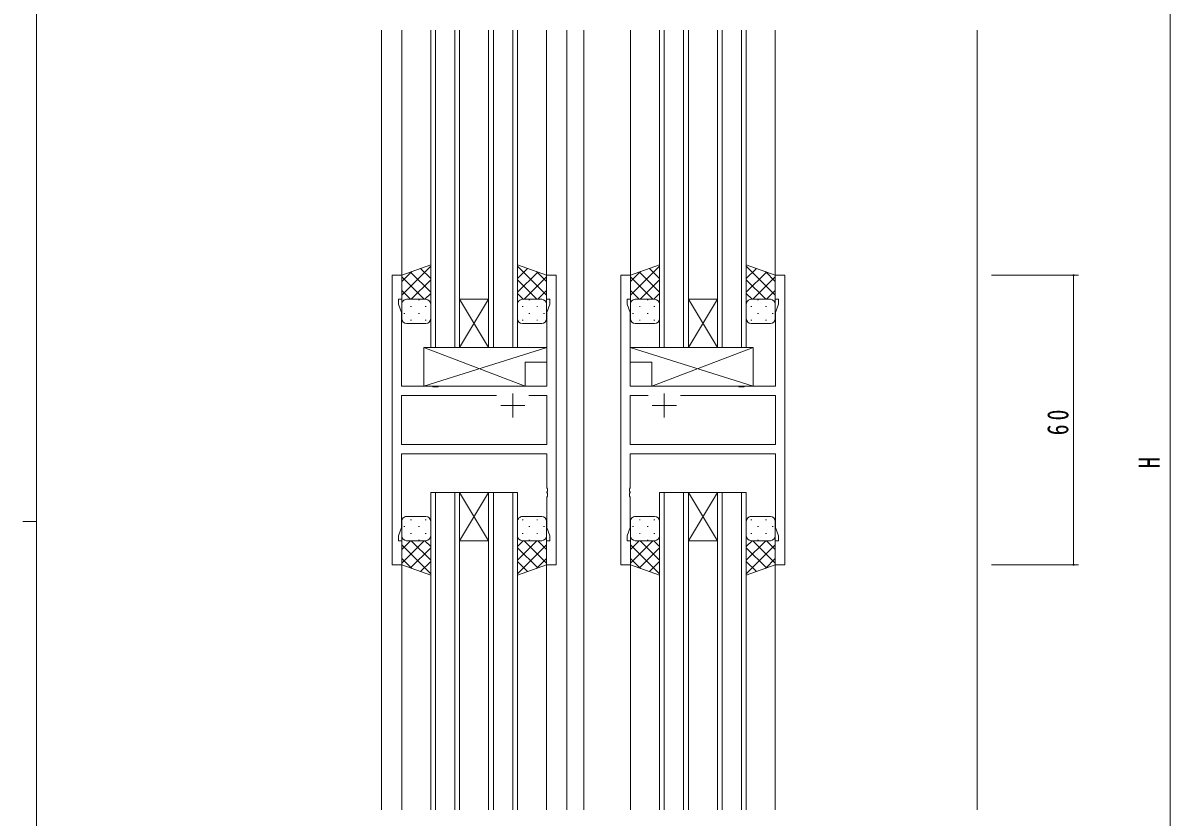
# Model space of a CAD drawing. Units: millimetres on the paper. Extents: x -397 to 397, y -282 to 282.
# Drawn here: x -396.7 to -159, y -44.4 to 120.1 of the extents above; entities that cross this region are included whole.
import ezdxf
from ezdxf.enums import TextEntityAlignment as Align

# ---------------------------------------------------------------- set-up
doc = ezdxf.new("R2010")
doc.units = ezdxf.units.MM
for name, color, linetype, lineweight in [('0-1_YKK_ZWAK', 7, 'Continuous', 18), ('0-3_YKK_11', 7, 'Continuous', 18), ('0-4_YKK_12', 2, 'Continuous', 18), ('0-6_YKK_13', 4, 'Continuous', 18), ('0-7_YKK_D', 6, 'Continuous', 18)]:
    doc.layers.add(name, color=color, linetype=linetype, lineweight=lineweight)
doc.styles.add('ＭＳ ゴシック', font='')
doc.styles.get('ＭＳ ゴシック').set_extended_font_data('MS Gothic')

msp = doc.modelspace()

# ---------------------------------------------------------------- linework, layer by layer
at = {"layer": '0-1_YKK_ZWAK'}
for p, q in [((-393.908, -245.688), (-393.908, 279.312)), ((-396.708, 16.812), (-393.908, 16.812))]:
    msp.add_line(p, q, dxfattribs=at)
at = {"layer": '0-3_YKK_11'}
for p, q in [((-318.221, 67.812), (-320.221, 67.812)), ((-320.221, 67.812), (-320.221, 7.812)), ((-318.221, 62.812), (-318.221, 67.812)), ((-286.221, 67.812), (-288.221, 67.812)), ((-288.221, 67.812), (-288.221, 62.812)), ((-286.221, 7.812), (-286.221, 67.812)), ((-272.821, 67.812), (-270.821, 67.812)), ((-272.821, 7.812), (-272.821, 67.812)), ((-270.821, 67.812), (-270.821, 62.812)), ((-240.821, 67.812), (-238.821, 67.812)), ((-240.821, 62.812), (-240.821, 67.812)), ((-238.821, 67.812), (-238.821, 7.812)), ((-318.291, 44.812), (-318.291, 60.081)), ((-288.151, 60.081), (-288.151, 44.812)), ((-270.891, 60.081), (-270.891, 44.812)), ((-240.751, 44.812), (-240.751, 60.081)), ((-318.291, 42.882), (-318.291, 32.742)), ((-298.571, 42.882), (-318.291, 42.882)), ((-298.571, 42.882), (-318.291, 42.882)), ((-310.55, 44.812), (-310.742, 44.669)), ((-288.151, 44.812), (-310.55, 44.812)), ((-295.221, 43.312), (-295.221, 38.312)), ((-288.151, 42.882), (-291.87, 42.882)), ((-288.151, 32.742), (-288.151, 42.882)), ((-270.891, 44.812), (-248.491, 44.812)), ((-270.891, 42.882), (-267.171, 42.882)), ((-270.891, 32.742), (-270.891, 42.882)), ((-263.821, 43.312), (-263.821, 38.312)), ((-260.47, 42.882), (-240.751, 42.882)), ((-260.47, 42.882), (-240.751, 42.882)), ((-247.15, 44.812), (-240.751, 44.812)), ((-240.751, 42.882), (-240.751, 32.742)), ((-297.721, 40.812), (-292.721, 40.812)), ((-261.321, 40.812), (-266.321, 40.812)), ((-318.291, 32.742), (-288.151, 32.742)), ((-240.751, 32.742), (-270.891, 32.742)), ((-318.291, 30.812), (-288.151, 30.812)), ((-318.291, 15.543), (-318.291, 30.812)), ((-288.151, 30.812), (-288.151, 23.771)), ((-270.891, 30.812), (-270.891, 23.771)), ((-240.751, 30.812), (-270.891, 30.812)), ((-240.751, 15.543), (-240.751, 30.812)), ((-288.031, 22.037), (-288.151, 21.854)), ((-288.151, 21.854), (-288.151, 15.543)), ((-288.031, 22.587), (-288.031, 22.037)), ((-271.011, 22.587), (-271.011, 22.037)), ((-271.011, 22.037), (-270.891, 21.854)), ((-270.891, 21.854), (-270.891, 15.543)), ((-318.221, 7.812), (-318.221, 12.812)), ((-288.221, 12.812), (-288.221, 7.812)), ((-270.821, 12.812), (-270.821, 7.812)), ((-240.821, 7.812), (-240.821, 12.812)), ((-320.221, 7.812), (-318.221, 7.812)), ((-288.221, 7.812), (-286.221, 7.812)), ((-270.821, 7.812), (-272.821, 7.812)), ((-238.821, 7.812), (-240.821, 7.812))]:
    msp.add_line(p, q, dxfattribs=at)
for points in [[(-318.291, 60.081), (-318.921, 61.812), (-318.921, 62.812), (-318.221, 62.812)], [(-288.221, 62.812), (-287.521, 62.812), (-287.521, 61.812), (-288.151, 60.081)], [(-270.821, 62.812), (-271.521, 62.812), (-271.521, 61.812), (-270.891, 60.081)], [(-240.751, 60.081), (-240.121, 61.812), (-240.121, 62.812), (-240.821, 62.812)], [(-310.742, 44.669), (-311.7, 44.669), (-311.891, 44.812), (-318.291, 44.812)], [(-248.491, 44.812), (-248.3, 44.669), (-247.342, 44.669), (-247.15, 44.812)], [(-288.151, 23.771), (-288.031, 23.587), (-288.031, 23.037), (-288.151, 22.854), (-288.151, 22.771), (-288.031, 22.587)], [(-270.891, 23.771), (-271.011, 23.587), (-271.011, 23.037), (-270.891, 22.854), (-270.891, 22.771), (-271.011, 22.587)], [(-318.221, 12.812), (-318.921, 12.812), (-318.921, 13.812), (-318.291, 15.543)], [(-288.151, 15.543), (-287.521, 13.812), (-287.521, 12.812), (-288.221, 12.812)], [(-270.891, 15.543), (-271.521, 13.812), (-271.521, 12.812), (-270.821, 12.812)], [(-240.821, 12.812), (-240.121, 12.812), (-240.121, 13.812), (-240.751, 15.543)]]:
    msp.add_lwpolyline(points, dxfattribs=at)
at = {"layer": '0-4_YKK_12'}
for p, q in [((-322.421, 118.562), (-322.421, -42.938)), ((-318.221, 118.562), (-318.221, 67.312)), ((-312.221, 118.562), (-312.221, 52.812)), ((-311.221, 52.812), (-311.221, 118.562)), ((-307.221, 118.562), (-307.221, 52.812)), ((-306.221, 52.812), (-306.221, 118.562)), ((-300.221, 118.562), (-300.221, 52.812)), ((-299.221, 52.812), (-299.221, 118.562)), ((-295.221, 118.562), (-295.221, 52.812)), ((-294.221, 52.812), (-294.221, 118.562)), ((-288.221, 118.562), (-288.221, 67.312)), ((-284.021, 118.562), (-284.021, -42.938)), ((-284.021, 118.562), (-284.021, -42.938)), ((-280.52, 118.562), (-280.52, -42.938)), ((-280.52, 118.562), (-280.52, -42.938)), ((-270.821, 118.562), (-270.821, 67.312)), ((-264.821, 118.562), (-264.821, 52.812)), ((-263.821, 52.812), (-263.821, 118.562)), ((-259.821, 118.562), (-259.821, 52.812)), ((-258.821, 52.812), (-258.821, 118.562)), ((-252.821, 118.562), (-252.821, 52.812)), ((-251.821, 52.812), (-251.821, 118.562)), ((-247.821, 118.562), (-247.821, 52.812)), ((-246.821, 52.812), (-246.821, 118.562)), ((-240.821, 118.562), (-240.821, 67.312)), ((-199.021, 118.562), (-199.021, -42.938)), ((-306.221, 62.812), (-300.221, 62.812)), ((-306.221, 52.812), (-300.221, 62.812)), ((-300.221, 52.812), (-306.221, 62.812)), ((-258.821, 62.812), (-252.821, 62.812)), ((-258.821, 52.812), (-252.821, 62.812)), ((-252.821, 52.812), (-258.821, 62.812)), ((-312.221, 52.812), (-306.221, 52.812)), ((-306.221, 52.812), (-300.221, 52.812)), ((-300.221, 52.812), (-294.221, 52.812)), ((-264.821, 52.812), (-258.821, 52.812)), ((-258.821, 52.812), (-252.821, 52.812)), ((-252.821, 52.812), (-246.821, 52.812)), ((-306.221, 22.812), (-312.221, 22.812)), ((-312.221, 22.812), (-312.221, -42.938)), ((-311.221, -42.938), (-311.221, 22.812)), ((-307.221, 22.812), (-307.221, -42.938)), ((-306.221, 22.812), (-300.221, 22.812)), ((-306.221, 22.812), (-300.221, 12.812)), ((-300.221, 22.812), (-306.221, 12.812)), ((-306.221, -42.938), (-306.221, 22.812)), ((-294.221, 22.812), (-300.221, 22.812)), ((-300.221, 22.812), (-300.221, -42.938)), ((-299.221, -42.938), (-299.221, 22.812)), ((-295.221, 22.812), (-295.221, -42.938)), ((-294.221, -42.938), (-294.221, 22.812)), ((-258.821, 22.812), (-264.821, 22.812)), ((-264.821, 22.812), (-264.821, -42.938)), ((-263.821, -42.938), (-263.821, 22.812)), ((-259.821, 22.812), (-259.821, -42.938)), ((-258.821, 22.812), (-252.821, 22.812)), ((-258.821, 22.812), (-252.821, 12.812)), ((-252.821, 22.812), (-258.821, 12.812)), ((-258.821, -42.938), (-258.821, 22.812)), ((-246.821, 22.812), (-252.821, 22.812)), ((-252.821, 22.812), (-252.821, -42.938)), ((-251.821, -42.938), (-251.821, 22.812)), ((-247.821, 22.812), (-247.821, -42.938)), ((-246.821, -42.938), (-246.821, 22.812)), ((-306.221, 12.812), (-300.221, 12.812)), ((-258.821, 12.812), (-252.821, 12.812)), ((-318.221, 8.312), (-318.221, -42.938)), ((-288.221, 8.312), (-288.221, -42.938)), ((-270.821, 8.312), (-270.821, -42.938)), ((-240.821, 8.312), (-240.821, -42.938))]:
    msp.add_line(p, q, dxfattribs=at)
at = {"layer": '0-6_YKK_13'}
for p, q in [((-312.221, 69.955), (-318.221, 67.812)), ((-312.221, 69.66), (-318.221, 63.66)), ((-314.304, 69.211), (-312.221, 67.128)), ((-312.221, 61.812), (-312.221, 69.955)), ((-294.221, 69.955), (-288.221, 67.812)), ((-294.221, 61.812), (-294.221, 69.955)), ((-294.221, 69.66), (-288.221, 63.66)), ((-292.138, 69.211), (-294.221, 67.128)), ((-264.821, 69.955), (-270.821, 67.812)), ((-264.821, 69.66), (-270.821, 63.66)), ((-266.904, 69.211), (-264.821, 67.128)), ((-264.821, 61.812), (-264.821, 69.955)), ((-246.821, 69.955), (-240.821, 67.812)), ((-246.821, 61.812), (-246.821, 69.955)), ((-246.821, 69.66), (-240.821, 63.66)), ((-244.738, 69.211), (-246.821, 67.128)), ((-316.161, 68.548), (-318.221, 66.488)), ((-318.221, 67.812), (-318.221, 61.812)), ((-318.221, 67.471), (-313.562, 62.812)), ((-316.388, 68.467), (-312.221, 64.3)), ((-312.221, 66.831), (-316.24, 62.812)), ((-290.053, 68.467), (-294.221, 64.3)), ((-294.221, 66.831), (-290.202, 62.812)), ((-288.221, 67.471), (-292.88, 62.812)), ((-290.28, 68.548), (-288.221, 66.488)), ((-288.221, 67.812), (-288.221, 61.812)), ((-268.761, 68.548), (-270.821, 66.488)), ((-270.821, 67.812), (-270.821, 61.812)), ((-270.821, 67.471), (-266.162, 62.812)), ((-268.988, 68.467), (-264.821, 64.3)), ((-264.821, 66.831), (-268.84, 62.812)), ((-242.653, 68.467), (-246.821, 64.3)), ((-246.821, 66.831), (-242.802, 62.812)), ((-240.821, 67.471), (-245.48, 62.812)), ((-242.88, 68.548), (-240.821, 66.488)), ((-240.821, 67.812), (-240.821, 61.812)), ((-318.221, 64.643), (-316.39, 62.812)), ((-288.221, 64.643), (-290.051, 62.812)), ((-270.821, 64.643), (-268.99, 62.812)), ((-240.821, 64.643), (-242.651, 62.812)), ((-318.221, 61.814), (-318.221, 61.814)), ((-318.221, 58.812), (-318.221, 61.812)), ((-317.635, 62.722), (-317.601, 62.722)), ((-317.221, 62.812), (-313.221, 62.812)), ((-314.771, 62.722), (-314.571, 62.722)), ((-312.221, 64.003), (-313.411, 62.812)), ((-312.221, 61.812), (-312.221, 58.812)), ((-294.221, 64.003), (-293.03, 62.812)), ((-294.221, 61.812), (-294.221, 58.812)), ((-289.221, 62.812), (-293.221, 62.812)), ((-291.671, 62.722), (-291.871, 62.722)), ((-288.806, 62.722), (-288.841, 62.722)), ((-288.221, 61.814), (-288.221, 61.814)), ((-288.221, 58.812), (-288.221, 61.812)), ((-270.821, 61.814), (-270.821, 61.814)), ((-270.821, 58.812), (-270.821, 61.812)), ((-270.235, 62.722), (-270.201, 62.722)), ((-269.821, 62.812), (-265.821, 62.812)), ((-267.371, 62.722), (-267.171, 62.722)), ((-264.821, 64.003), (-266.011, 62.812)), ((-264.821, 61.812), (-264.821, 58.812)), ((-246.821, 64.003), (-245.63, 62.812)), ((-246.821, 61.812), (-246.821, 58.812)), ((-241.821, 62.812), (-245.821, 62.812)), ((-244.271, 62.722), (-244.471, 62.722)), ((-241.406, 62.722), (-241.441, 62.722)), ((-240.821, 61.814), (-240.821, 61.814)), ((-240.821, 58.812), (-240.821, 61.812)), ((-317.801, 59.892), (-317.601, 59.892)), ((-316.386, 61.307), (-316.186, 61.307)), ((-314.771, 59.892), (-314.571, 59.892)), ((-313.356, 61.307), (-313.156, 61.307)), ((-293.086, 61.307), (-293.286, 61.307)), ((-291.671, 59.892), (-291.871, 59.892)), ((-290.056, 61.307), (-290.256, 61.307)), ((-288.641, 59.892), (-288.841, 59.892)), ((-270.401, 59.892), (-270.201, 59.892)), ((-268.986, 61.307), (-268.786, 61.307)), ((-267.371, 59.892), (-267.171, 59.892)), ((-265.956, 61.307), (-265.756, 61.307)), ((-245.686, 61.307), (-245.886, 61.307)), ((-244.271, 59.892), (-244.471, 59.892)), ((-242.656, 61.307), (-242.856, 61.307)), ((-241.241, 59.892), (-241.441, 59.892)), ((-313.221, 57.812), (-317.221, 57.812)), ((-316.386, 58.477), (-316.186, 58.477)), ((-313.356, 58.477), (-313.156, 58.477)), ((-293.086, 58.477), (-293.286, 58.477)), ((-293.221, 57.812), (-289.221, 57.812)), ((-290.056, 58.477), (-290.256, 58.477)), ((-265.821, 57.812), (-269.821, 57.812)), ((-268.986, 58.477), (-268.786, 58.477)), ((-265.956, 58.477), (-265.756, 58.477)), ((-245.686, 58.477), (-245.886, 58.477)), ((-245.821, 57.812), (-241.821, 57.812)), ((-242.656, 58.477), (-242.856, 58.477)), ((-313.647, 52.812), (-313.647, 44.812)), ((-313.647, 52.812), (-288.151, 52.812)), ((-313.647, 44.812), (-288.151, 52.812)), ((-292.647, 44.812), (-313.647, 52.812)), ((-288.151, 52.812), (-288.151, 49.812)), ((-270.891, 52.812), (-270.891, 49.812)), ((-245.395, 52.812), (-270.891, 52.812)), ((-245.395, 44.812), (-270.891, 52.812)), ((-266.395, 44.812), (-245.395, 52.812)), ((-245.395, 52.812), (-245.395, 44.812)), ((-292.647, 49.812), (-288.151, 49.812)), ((-292.647, 49.812), (-292.647, 44.812)), ((-266.395, 49.812), (-270.891, 49.812)), ((-266.395, 49.812), (-266.395, 44.812)), ((-313.647, 44.812), (-292.647, 44.812)), ((-245.395, 44.812), (-266.395, 44.812)), ((-318.221, 16.812), (-318.221, 13.812)), ((-313.221, 17.812), (-317.221, 17.812)), ((-316.386, 17.147), (-316.186, 17.147)), ((-313.356, 17.147), (-313.156, 17.147)), ((-312.221, 13.812), (-312.221, 16.812)), ((-294.221, 13.812), (-294.221, 16.812)), ((-293.086, 17.147), (-293.286, 17.147)), ((-293.221, 17.812), (-289.221, 17.812)), ((-290.056, 17.147), (-290.256, 17.147)), ((-288.221, 16.812), (-288.221, 13.812)), ((-270.821, 16.812), (-270.821, 13.812)), ((-265.821, 17.812), (-269.821, 17.812)), ((-268.986, 17.147), (-268.786, 17.147)), ((-265.956, 17.147), (-265.756, 17.147)), ((-264.821, 13.812), (-264.821, 16.812)), ((-246.821, 13.812), (-246.821, 16.812)), ((-245.686, 17.147), (-245.886, 17.147)), ((-245.821, 17.812), (-241.821, 17.812)), ((-242.656, 17.147), (-242.856, 17.147)), ((-240.821, 16.812), (-240.821, 13.812)), ((-317.801, 15.732), (-317.601, 15.732)), ((-316.386, 14.317), (-316.186, 14.317)), ((-314.771, 15.732), (-314.571, 15.732)), ((-313.356, 14.317), (-313.156, 14.317)), ((-293.086, 14.317), (-293.286, 14.317)), ((-291.671, 15.732), (-291.871, 15.732)), ((-290.056, 14.317), (-290.256, 14.317)), ((-288.641, 15.732), (-288.841, 15.732)), ((-270.401, 15.732), (-270.201, 15.732)), ((-268.986, 14.317), (-268.786, 14.317)), ((-267.371, 15.732), (-267.171, 15.732)), ((-265.956, 14.317), (-265.756, 14.317)), ((-245.686, 14.317), (-245.886, 14.317)), ((-244.271, 15.732), (-244.471, 15.732)), ((-242.656, 14.317), (-242.856, 14.317)), ((-241.241, 15.732), (-241.441, 15.732)), ((-318.221, 7.812), (-318.221, 13.812)), ((-318.221, 13.81), (-318.221, 13.81)), ((-318.221, 8.153), (-313.562, 12.812)), ((-318.221, 10.982), (-316.39, 12.812)), ((-312.221, 5.965), (-318.221, 11.965)), ((-317.635, 12.902), (-317.601, 12.902)), ((-317.221, 12.812), (-313.221, 12.812)), ((-312.221, 8.793), (-316.24, 12.812)), ((-314.771, 12.902), (-314.571, 12.902)), ((-312.221, 11.622), (-313.411, 12.812)), ((-312.221, 13.812), (-312.221, 5.669)), ((-294.221, 13.812), (-294.221, 5.669)), ((-294.221, 11.622), (-293.03, 12.812)), ((-294.221, 8.793), (-290.202, 12.812)), ((-294.221, 5.965), (-288.221, 11.965)), ((-289.221, 12.812), (-293.221, 12.812)), ((-288.221, 8.153), (-292.88, 12.812)), ((-291.671, 12.902), (-291.871, 12.902)), ((-288.221, 10.982), (-290.051, 12.812)), ((-288.806, 12.902), (-288.841, 12.902)), ((-288.221, 7.812), (-288.221, 13.812)), ((-288.221, 13.81), (-288.221, 13.81)), ((-270.821, 7.812), (-270.821, 13.812)), ((-270.821, 13.81), (-270.821, 13.81)), ((-270.821, 8.153), (-266.162, 12.812)), ((-270.821, 10.982), (-268.99, 12.812)), ((-264.821, 5.965), (-270.821, 11.965)), ((-270.235, 12.902), (-270.201, 12.902)), ((-269.821, 12.812), (-265.821, 12.812)), ((-264.821, 8.793), (-268.84, 12.812)), ((-267.371, 12.902), (-267.171, 12.902)), ((-264.821, 11.622), (-266.011, 12.812)), ((-264.821, 13.812), (-264.821, 5.669)), ((-246.821, 13.812), (-246.821, 5.669)), ((-246.821, 11.622), (-245.63, 12.812)), ((-246.821, 8.793), (-242.802, 12.812)), ((-246.821, 5.965), (-240.821, 11.965)), ((-241.821, 12.812), (-245.821, 12.812)), ((-240.821, 8.153), (-245.48, 12.812)), ((-244.271, 12.902), (-244.471, 12.902)), ((-240.821, 10.982), (-242.651, 12.812)), ((-241.406, 12.902), (-241.441, 12.902)), ((-240.821, 7.812), (-240.821, 13.812)), ((-240.821, 13.81), (-240.821, 13.81)), ((-316.388, 7.158), (-312.221, 11.325)), ((-290.053, 7.158), (-294.221, 11.325)), ((-268.988, 7.158), (-264.821, 11.325)), ((-242.653, 7.158), (-246.821, 11.325)), ((-316.161, 7.077), (-318.221, 9.136)), ((-312.221, 5.669), (-318.221, 7.812)), ((-314.304, 6.413), (-312.221, 8.497)), ((-292.138, 6.413), (-294.221, 8.497)), ((-294.221, 5.669), (-288.221, 7.812)), ((-290.28, 7.077), (-288.221, 9.136)), ((-268.761, 7.077), (-270.821, 9.136)), ((-264.821, 5.669), (-270.821, 7.812)), ((-266.904, 6.413), (-264.821, 8.497)), ((-244.738, 6.413), (-246.821, 8.497)), ((-246.821, 5.669), (-240.821, 7.812)), ((-242.88, 7.077), (-240.821, 9.136))]:
    msp.add_line(p, q, dxfattribs=at)
for centre, start, end in [((-317.221, 61.812), 89.9999, 179.9999), ((-313.221, 61.812), 359.9999, 89.9999), ((-293.221, 61.812), 90.0001, 180.0001), ((-289.221, 61.812), 0.0001, 90.0001), ((-269.821, 61.812), 89.9999, 179.9999), ((-265.821, 61.812), 359.9999, 89.9999), ((-245.821, 61.812), 90.0001, 180.0001), ((-241.821, 61.812), 0.0001, 90.0001), ((-317.221, 58.812), 179.9999, 269.9999), ((-313.221, 58.812), 269.9999, 359.9999), ((-293.221, 58.812), 180.0001, 270.0001), ((-289.221, 58.812), 270.0001, 0.0001), ((-269.821, 58.812), 179.9999, 269.9999), ((-265.821, 58.812), 269.9999, 359.9999), ((-245.821, 58.812), 180.0001, 270.0001), ((-241.821, 58.812), 270.0001, 0.0001), ((-317.221, 16.812), 90.0001, 180.0001), ((-313.221, 16.812), 0.0001, 90.0001), ((-293.221, 16.812), 89.9999, 179.9999), ((-289.221, 16.812), 359.9999, 89.9999), ((-269.821, 16.812), 90.0001, 180.0001), ((-265.821, 16.812), 0.0001, 90.0001), ((-245.821, 16.812), 89.9999, 179.9999), ((-241.821, 16.812), 359.9999, 89.9999), ((-317.221, 13.812), 180.0001, 270.0001), ((-313.221, 13.812), 270.0001, 0.0001), ((-293.221, 13.812), 179.9999, 269.9999), ((-289.221, 13.812), 269.9999, 359.9999), ((-269.821, 13.812), 180.0001, 270.0001), ((-265.821, 13.812), 270.0001, 0.0001), ((-245.821, 13.812), 179.9999, 269.9999), ((-241.821, 13.812), 269.9999, 359.9999)]:
    msp.add_arc(centre, 1, start, end, dxfattribs=at)
at = {"layer": '0-7_YKK_D'}
for p, q in [((-159.021, 222.312), (-159.021, -163.688)), ((-196.021, 67.812), (-178.021, 67.812)), ((-179.021, 7.812), (-179.021, 67.812)), ((-196.021, 7.812), (-178.021, 7.812))]:
    msp.add_line(p, q, dxfattribs=at)
for centre, start, end in [((-179.021, 67.812), 90, 270), ((-179.021, 67.812), 270, 90), ((-179.021, 7.812), 90, 270), ((-179.021, 7.812), 270, 90)]:
    msp.add_arc(centre, 0.106, start, end, dxfattribs=at)

# ---------------------------------------------------------------- texts
at = {"layer": '0-7_YKK_D', "color": 7, "style": 'ＭＳ ゴシック', "width": 0.8}
msp.add_text('H', height=4.399, rotation=90, dxfattribs=at).set_placement((-159.821, 27.765), align=Align.BOTTOM_LEFT)
at = {"layer": '0-7_YKK_D', "color": 7, "insert": (-180.021, 34.645), "char_height": 4.399, "attachment_point": 7, "rotation": 90, "style": 'ＭＳ ゴシック'}
msp.add_mtext('\\T1.37;\\W0.75;60', dxfattribs=at)

doc.saveas('drawing.dxf')
